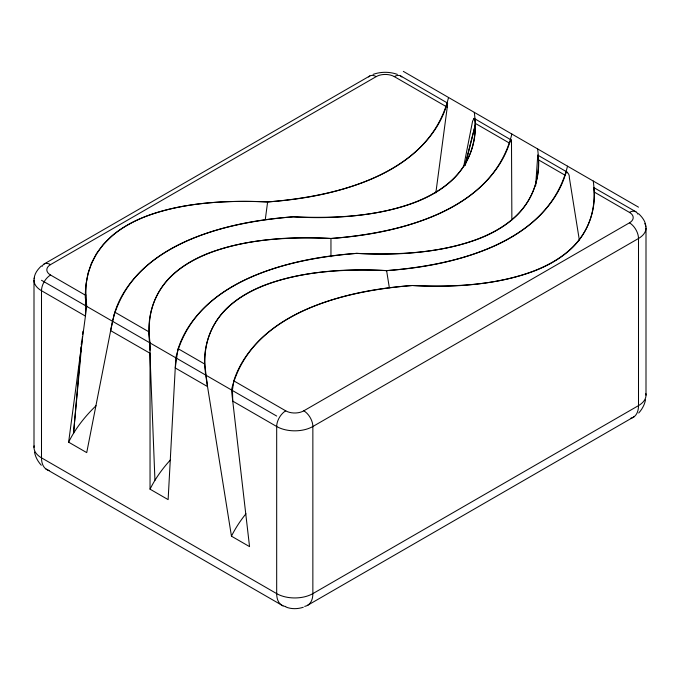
<?xml version="1.0" encoding="UTF-8"?>
<svg xmlns="http://www.w3.org/2000/svg" width="680" height="680" viewBox="0 0 680 680"><rect width="100%" height="100%" fill="white"/><g stroke="black" fill="none" stroke-linecap="round" stroke-linejoin="round"><path stroke-width="1.02" d="M34 447.397L34 280.279M646 395.173L646 228.055M34.544 277.245A25.585 14.773 0 0 0 41.497 290.717L85.433 316.089L86.097 284.121L88.009 273.334L91.485 263.092L96.56 253.453L103.233 244.494L111.503 236.266A124.33 71.782 0 0 1 145.486 216.512C184.356 201.986 226.584 200.251 267.631 201.934C303.858 199.342 340.187 192.653 373.592 178.016A185.648 107.185 0 0 0 407.609 158.287C424.983 145.146 439.501 127.534 446.19 106.573L447.474 103.079M177.778 350.064L175.253 367.948L207.528 386.58L204.689 364.046C203.668 341.666 213.341 319.413 230.469 304.954A124.33 71.782 0 0 1 264.452 285.2C303.322 270.674 345.55 268.931 386.605 270.623C422.824 268.03 459.153 261.332 492.558 246.696A185.648 107.185 0 0 0 526.583 226.967C543.949 213.826 558.467 196.214 565.165 175.261C566.159 169.43 569.798 174.165 569.356 177.684L579.326 240.014M511.87 219.81L511.488 140.156L474.062 118.354L474.895 119.842L475.312 123.386C476.331 145.775 466.659 168.019 449.531 182.487A124.33 71.782 0 0 1 415.548 202.232C376.677 216.758 334.45 218.501 293.394 216.809C257.176 219.41 220.847 226.1 187.442 240.737A185.648 107.185 0 0 0 153.417 260.466C136.051 273.606 121.533 291.219 114.835 312.171L114.146 314.551M567.587 172.346L537.803 155.159L538.637 159.944C539.648 182.325 529.975 204.578 512.847 219.045A124.33 71.782 0 0 1 478.864 238.791C439.994 253.317 397.766 255.059 356.719 253.368C320.493 255.969 284.163 262.659 250.758 277.296A185.648 107.185 0 0 0 216.742 297.024C199.368 310.165 184.85 327.777 178.16 348.729L177.803 349.953M594.567 192.236L594.082 187.909L594.286 192.075C595.298 214.455 585.625 236.708 568.497 251.167A124.33 71.782 0 0 1 534.514 270.921C495.644 285.447 453.415 287.19 412.369 285.498C376.142 288.099 339.813 294.788 306.408 309.425A185.648 107.185 0 0 0 272.391 329.154C255.017 342.295 240.499 359.907 233.809 380.859L232.475 389.819L232.747 401.14L276.683 426.504A25.585 14.773 0 0 0 312.859 426.504L638.503 238.493A25.585 14.773 0 0 0 644.793 223.567M85.314 298.316C84.031 206.814 200.532 198.611 267.631 201.934C336.532 196.452 429.225 175.041 448.545 97.486M535.636 185.793L537.761 155.168M81.082 346.834L73.534 433.313L82.459 336.524M81.269 344.726L81.541 341.555M82.654 334.424L82.943 331.262M85.365 304.963L85.85 299.701M447.27 107.083L447.601 103.114L400.673 75.965M474.308 112.361C486.923 208.93 361.777 221.4 293.394 216.809C224.502 222.3 131.801 243.712 112.481 321.257L86.725 452.616L68.629 442.17L86.725 306.391L85.689 294.1M265.37 218.909L267.631 201.934M435.837 192.891L447.253 107.185M463.683 166.532L472.566 121.261L474.062 118.354M110.746 330.131L114.121 314.67M34.136 278.749C34.476 273.436 37.757 269.39 41.42 265.88M465.281 165.266L475.346 124.653L464.865 165.35M645.515 399.832C644.589 404.77 642.082 409.326 638.707 413.015M511.87 134.045C492.55 211.599 399.849 233.01 330.956 238.493C262.574 233.911 137.428 246.373 150.042 342.941L150.042 489.175L168.13 499.621L175.805 357.816C195.126 280.262 287.819 258.859 356.719 253.368C425.102 257.95 550.239 245.488 537.625 148.92M567.519 166.175C548.199 243.729 455.498 265.14 386.605 270.623C318.223 266.041 193.077 278.502 205.691 375.071L231.455 536.18L249.543 546.626L231.455 389.946C250.775 312.392 343.468 290.989 412.369 285.498C480.752 290.079 605.888 277.618 593.274 181.05M149.056 332.503L149.039 331.916C148.019 309.536 157.692 287.283 174.819 272.825A124.33 71.782 0 0 1 208.803 253.071C247.673 238.544 289.901 236.81 330.956 238.493C367.175 235.9 403.503 229.211 436.909 214.566A185.648 107.185 0 0 0 470.934 194.837C488.3 181.704 502.817 164.084 509.515 143.131L511.335 139.876M44.14 263.976L369.784 75.965M401.846 76.959A12.793 7.386 -60 0 0 394.273 76.602A12.716 7.344 0 0 0 376.21 76.619L50.541 264.605A12.793 7.386 60 0 0 42.126 266.356M233.809 380.859L285.727 410.839A12.716 7.344 0 0 0 303.79 410.822L629.459 222.827A12.716 7.344 0 0 0 629.433 212.398L594.286 192.075M307.564 605.336L634.091 416.747M373.091 74.392C380.859 71.604 389.589 71.604 397.366 74.392M303.288 607.248C297.678 609.11 291.303 609.263 285.796 606.96M403.317 71.374L638.503 207.162M635.86 211.752L594.065 187.731M394.273 76.602L446.19 106.573M475.312 123.386L509.515 143.131M538.637 159.944L565.165 175.261M50.566 264.622A12.716 7.344 0 0 0 50.566 275.034L85.714 295.366M114.835 312.171L149.039 331.916L149.753 349.01M178.16 348.729L204.689 364.046M41.497 280.279L276.683 416.058M110.644 330.642L150.042 353.277M282.923 605.812L45.908 468.971M638.579 213.656C642.243 217.167 645.524 221.213 645.864 226.525M41.293 465.239C37.919 461.55 35.411 456.994 34.484 452.055M386.605 270.623L389.342 287.742M149.065 332.741L149.991 350.302M149.923 353.251L154.946 480.318M330.956 238.493L330.956 256.776M231.455 536.18A263.721 152.26 0 0 1 245.956 513.774M630.606 418.319A25.585 14.773 60 0 0 638.503 405.62A25.585 14.773 0 0 0 645.864 393.644M304.674 606.381A25.585 14.773 60 0 0 312.859 593.623L638.503 405.62L638.503 238.493A12.793 7.386 60 0 0 629.459 222.827M303.815 410.839A12.793 7.386 60 0 1 312.859 426.504L312.859 593.623A25.585 14.773 0 0 1 276.683 593.623L41.497 457.844A25.585 14.773 0 0 1 34.136 445.867M285.727 606.492A25.585 14.773 -60 0 1 276.683 593.623L276.683 426.504A12.793 7.386 -60 0 1 285.727 410.839M49.393 470.543A25.585 14.773 -60 0 1 41.497 457.844L41.497 290.717A12.793 7.386 -60 0 1 50.541 275.051M68.629 442.17A263.721 152.26 0 0 1 96.033 405.748M150.042 489.175A263.721 152.26 0 0 1 170.246 460.131M629.459 212.381A12.793 7.386 -60 0 1 637.874 214.132M368.611 76.959A12.793 7.386 60 0 1 376.184 76.602"/></g></svg>
